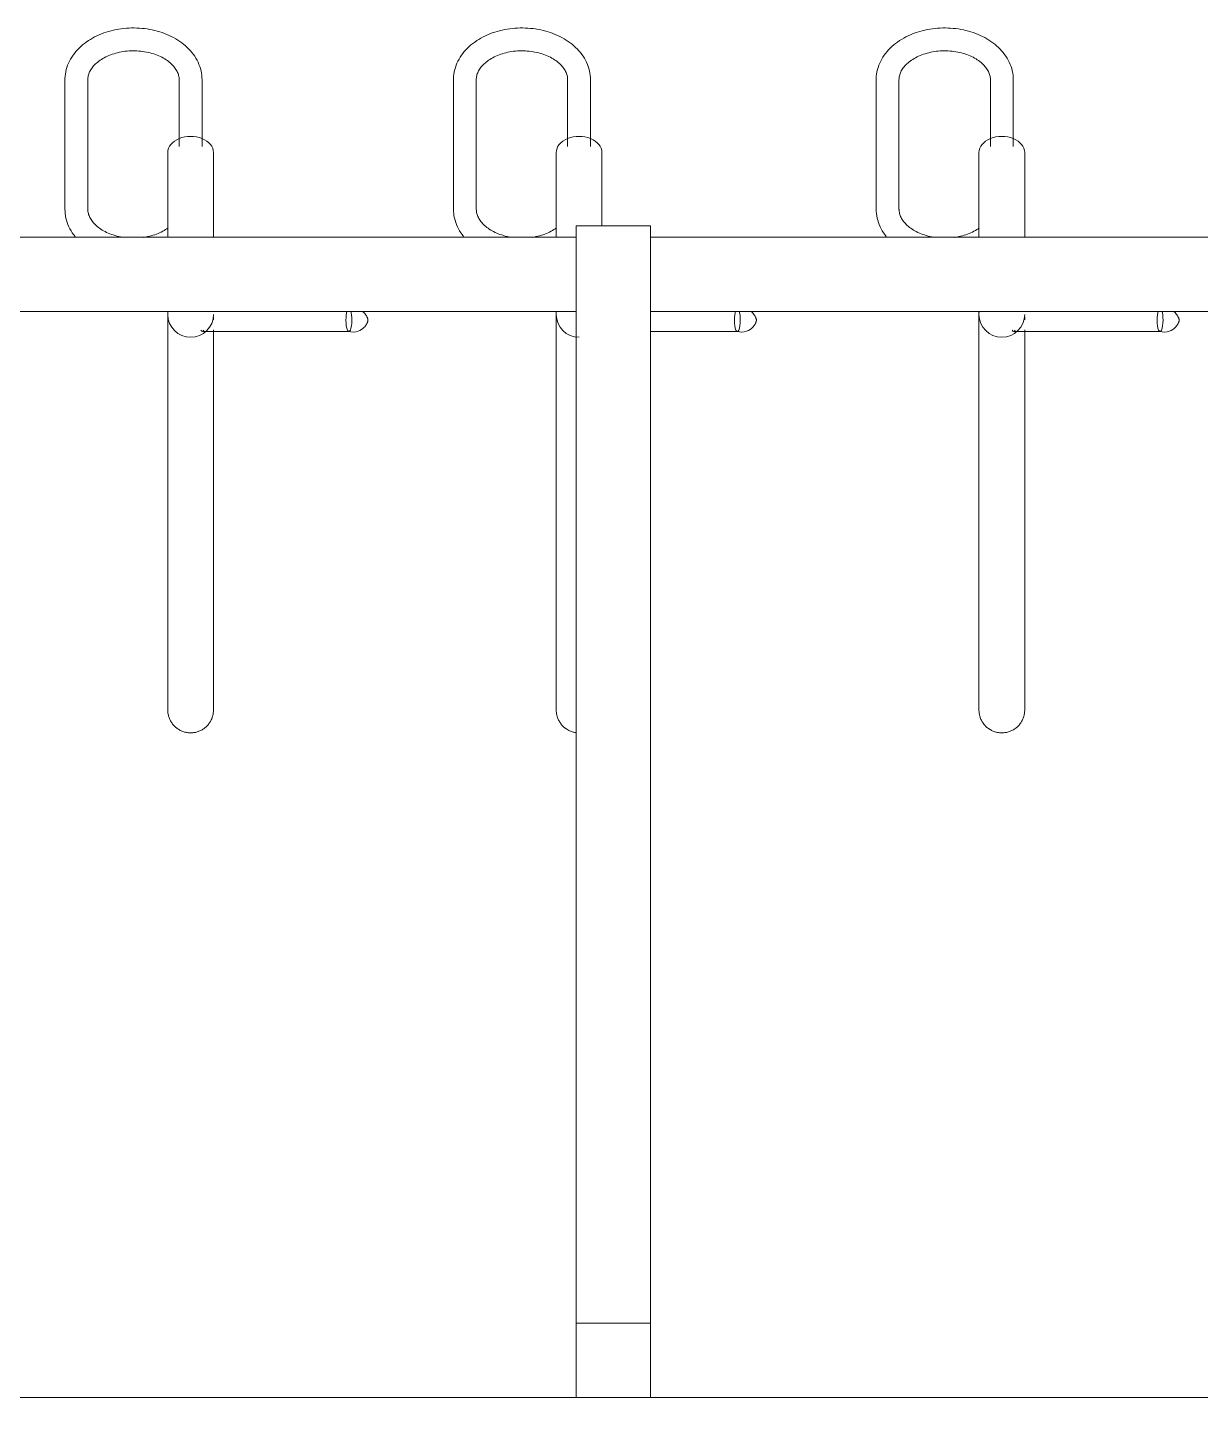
# Model space of a CAD drawing. Header units: inches. Extents: x 3268 to 7018, y 976 to 6708.
# Drawn here: x 4692.19 to 4717.84, y 3637.77 to 3668.35 of the extents above; entities that cross this region are included whole.
import ezdxf

# ---------------------------------------------------------------- set-up
doc = ezdxf.new("R2010")
doc.units = ezdxf.units.IN
doc.header["$MEASUREMENT"] = 0
for name, color, linetype, lineweight in [('A-GENM', 13, 'Continuous', 9), ('A-WALL-PATT', 111, 'Continuous', 15), ('I-WALL', 2, 'Continuous', 9)]:
    doc.layers.add(name, color=color, linetype=linetype, lineweight=lineweight)

# ---------------------------------------------------------------- blocks, each defined once
blk = doc.blocks.new('Bike File Wall - as Specified-6498784-Overall Retail Plan Opt 2')
at = {"layer": 'A-GENM'}
for p, q in [((4693, 3667.218), (4693, 3664.389)), ((4693.5, 3664.389), (4693.5, 3667.218)), ((4695.5, 3667.218), (4695.5, 3665.756)), ((4696, 3665.756), (4696, 3667.218)), ((4701.5, 3667.218), (4701.5, 3664.389)), ((4702, 3664.389), (4702, 3667.218)), ((4704, 3667.218), (4704, 3665.756)), ((4704.5, 3665.756), (4704.5, 3667.218)), ((4710.75, 3667.218), (4710.75, 3664.389)), ((4711.25, 3664.389), (4711.25, 3667.218)), ((4713.25, 3667.218), (4713.25, 3665.756)), ((4713.75, 3665.756), (4713.75, 3667.218)), ((4695.25, 3665.627), (4695.25, 3663.774)), ((4696.25, 3663.774), (4696.25, 3665.627)), ((4703.75, 3665.627), (4703.75, 3663.774)), ((4704.75, 3664.024), (4704.75, 3665.627)), ((4713, 3665.627), (4713, 3663.774)), ((4714, 3663.774), (4714, 3665.627)), ((4704.188, 3640.024), (4704.188, 3664.024)), ((4705.813, 3664.024), (4704.188, 3664.024)), ((4705.813, 3664.024), (4705.813, 3640.024)), ((4673.813, 3663.774), (4704.188, 3663.774)), ((4705.813, 3663.774), (4736.188, 3663.774)), ((4673.813, 3662.149), (4704.188, 3662.149)), ((4695.25, 3662.149), (4695.25, 3654.313)), ((4695.252, 3662.126), (4695.254, 3662.146)), ((4703.75, 3662.149), (4703.75, 3654.313)), ((4703.752, 3662.126), (4703.754, 3662.146)), ((4705.813, 3662.149), (4736.188, 3662.149)), ((4713, 3662.149), (4713, 3654.313)), ((4713.002, 3662.126), (4713.004, 3662.146)), ((4696.25, 3654.313), (4696.25, 3661.745)), ((4714, 3654.313), (4714, 3661.745)), ((4696.009, 3661.711), (4699.213, 3661.711)), ((4705.813, 3661.711), (4707.713, 3661.711)), ((4713.759, 3661.711), (4716.963, 3661.711)), ((4695.25, 3661.207), (4695.25, 3654.313)), ((4696.25, 3654.313), (4696.25, 3661.207)), ((4703.75, 3661.207), (4703.75, 3654.313)), ((4713, 3661.207), (4713, 3654.313)), ((4714, 3654.313), (4714, 3661.207)), ((4704.188, 3638.399), (4704.188, 3640.024)), ((4705.813, 3640.024), (4704.188, 3640.024)), ((4705.813, 3640.024), (4705.813, 3638.399)), ((4704.188, 3638.399), (4705.813, 3638.399))]:
    blk.add_line(p, q, dxfattribs=at)
at = {"layer": 'A-GENM', "flags": 128}
for points in [[(4696, 3667.218), (4695.999, 3667.267), (4695.995, 3667.317), (4695.988, 3667.366), (4695.978, 3667.414), (4695.966, 3667.462), (4695.951, 3667.51), (4695.933, 3667.556), (4695.913, 3667.602), (4695.891, 3667.647), (4695.866, 3667.69), (4695.839, 3667.733), (4695.81, 3667.774), (4695.779, 3667.814), (4695.746, 3667.853), (4695.712, 3667.891), (4695.675, 3667.927), (4695.637, 3667.962), (4695.597, 3667.995), (4695.556, 3668.027), (4695.513, 3668.058), (4695.469, 3668.087), (4695.423, 3668.115), (4695.376, 3668.141), (4695.328, 3668.166), (4695.279, 3668.189), (4695.229, 3668.211), (4695.178, 3668.231), (4695.126, 3668.25), (4695.073, 3668.267), (4695.02, 3668.283), (4694.965, 3668.297), (4694.91, 3668.309), (4694.855, 3668.32), (4694.799, 3668.329), (4694.743, 3668.337), (4694.687, 3668.343), (4694.63, 3668.348), (4694.573, 3668.35), (4694.516, 3668.352), (4694.459, 3668.351), (4694.402, 3668.349), (4694.345, 3668.346), (4694.288, 3668.34), (4694.232, 3668.334), (4694.176, 3668.325), (4694.12, 3668.315), (4694.065, 3668.304), (4694.01, 3668.29), (4693.956, 3668.276), (4693.903, 3668.259), (4693.851, 3668.242), (4693.799, 3668.222), (4693.749, 3668.201), (4693.699, 3668.179), (4693.65, 3668.155), (4693.603, 3668.129), (4693.557, 3668.102), (4693.512, 3668.074), (4693.468, 3668.044), (4693.426, 3668.013), (4693.385, 3667.98), (4693.346, 3667.946), (4693.309, 3667.91), (4693.273, 3667.874), (4693.239, 3667.835), (4693.207, 3667.796), (4693.177, 3667.755), (4693.149, 3667.713), (4693.123, 3667.67), (4693.099, 3667.626), (4693.078, 3667.581), (4693.059, 3667.535), (4693.043, 3667.488), (4693.029, 3667.44), (4693.018, 3667.392), (4693.009, 3667.343), (4693.004, 3667.294), (4693.001, 3667.245), (4693, 3667.218)], [(4704.5, 3667.218), (4704.499, 3667.267), (4704.495, 3667.317), (4704.488, 3667.366), (4704.478, 3667.414), (4704.466, 3667.462), (4704.451, 3667.51), (4704.433, 3667.556), (4704.413, 3667.602), (4704.391, 3667.647), (4704.366, 3667.69), (4704.339, 3667.733), (4704.31, 3667.774), (4704.279, 3667.814), (4704.246, 3667.853), (4704.212, 3667.891), (4704.175, 3667.927), (4704.137, 3667.962), (4704.097, 3667.995), (4704.056, 3668.027), (4704.013, 3668.058), (4703.969, 3668.087), (4703.923, 3668.115), (4703.876, 3668.141), (4703.828, 3668.166), (4703.779, 3668.189), (4703.729, 3668.211), (4703.678, 3668.231), (4703.626, 3668.25), (4703.573, 3668.267), (4703.52, 3668.283), (4703.465, 3668.297), (4703.41, 3668.309), (4703.355, 3668.32), (4703.299, 3668.329), (4703.243, 3668.337), (4703.187, 3668.343), (4703.13, 3668.348), (4703.073, 3668.35), (4703.016, 3668.352), (4702.959, 3668.351), (4702.902, 3668.349), (4702.845, 3668.346), (4702.788, 3668.34), (4702.732, 3668.334), (4702.676, 3668.325), (4702.62, 3668.315), (4702.565, 3668.304), (4702.51, 3668.29), (4702.456, 3668.276), (4702.403, 3668.259), (4702.351, 3668.242), (4702.299, 3668.222), (4702.249, 3668.201), (4702.199, 3668.179), (4702.15, 3668.155), (4702.103, 3668.129), (4702.057, 3668.102), (4702.012, 3668.074), (4701.968, 3668.044), (4701.926, 3668.013), (4701.885, 3667.98), (4701.846, 3667.946), (4701.809, 3667.91), (4701.773, 3667.874), (4701.739, 3667.835), (4701.707, 3667.796), (4701.677, 3667.755), (4701.649, 3667.713), (4701.623, 3667.67), (4701.599, 3667.626), (4701.578, 3667.581), (4701.559, 3667.535), (4701.543, 3667.488), (4701.529, 3667.44), (4701.518, 3667.392), (4701.509, 3667.343), (4701.504, 3667.294), (4701.501, 3667.245), (4701.5, 3667.218)], [(4713.75, 3667.218), (4713.749, 3667.267), (4713.745, 3667.317), (4713.738, 3667.366), (4713.728, 3667.414), (4713.716, 3667.462), (4713.701, 3667.51), (4713.683, 3667.556), (4713.663, 3667.602), (4713.641, 3667.647), (4713.616, 3667.69), (4713.589, 3667.733), (4713.56, 3667.774), (4713.529, 3667.814), (4713.496, 3667.853), (4713.462, 3667.891), (4713.425, 3667.927), (4713.387, 3667.962), (4713.347, 3667.995), (4713.306, 3668.027), (4713.263, 3668.058), (4713.219, 3668.087), (4713.173, 3668.115), (4713.126, 3668.141), (4713.078, 3668.166), (4713.029, 3668.189), (4712.979, 3668.211), (4712.928, 3668.231), (4712.876, 3668.25), (4712.823, 3668.267), (4712.77, 3668.283), (4712.715, 3668.297), (4712.66, 3668.309), (4712.605, 3668.32), (4712.549, 3668.329), (4712.493, 3668.337), (4712.437, 3668.343), (4712.38, 3668.348), (4712.323, 3668.35), (4712.266, 3668.352), (4712.209, 3668.351), (4712.152, 3668.349), (4712.095, 3668.346), (4712.038, 3668.34), (4711.982, 3668.334), (4711.926, 3668.325), (4711.87, 3668.315), (4711.815, 3668.304), (4711.76, 3668.29), (4711.706, 3668.276), (4711.653, 3668.259), (4711.601, 3668.242), (4711.549, 3668.222), (4711.499, 3668.201), (4711.449, 3668.179), (4711.4, 3668.155), (4711.353, 3668.129), (4711.307, 3668.102), (4711.262, 3668.074), (4711.218, 3668.044), (4711.176, 3668.013), (4711.135, 3667.98), (4711.096, 3667.946), (4711.059, 3667.91), (4711.023, 3667.874), (4710.989, 3667.835), (4710.957, 3667.796), (4710.927, 3667.755), (4710.899, 3667.713), (4710.873, 3667.67), (4710.849, 3667.626), (4710.828, 3667.581), (4710.809, 3667.535), (4710.793, 3667.488), (4710.779, 3667.44), (4710.768, 3667.392), (4710.759, 3667.343), (4710.754, 3667.294), (4710.751, 3667.245), (4710.75, 3667.218)], [(4693.5, 3667.218), (4693.501, 3667.239), (4693.503, 3667.26), (4693.506, 3667.282), (4693.51, 3667.303), (4693.516, 3667.325), (4693.522, 3667.346), (4693.531, 3667.368), (4693.54, 3667.39), (4693.551, 3667.412), (4693.564, 3667.434), (4693.578, 3667.456), (4693.593, 3667.478), (4693.61, 3667.5), (4693.628, 3667.521), (4693.648, 3667.543), (4693.67, 3667.564), (4693.693, 3667.585), (4693.717, 3667.606), (4693.744, 3667.626), (4693.771, 3667.646), (4693.8, 3667.665), (4693.83, 3667.683), (4693.862, 3667.701), (4693.894, 3667.718), (4693.928, 3667.734), (4693.963, 3667.749), (4694, 3667.763), (4694.037, 3667.777), (4694.075, 3667.789), (4694.114, 3667.801), (4694.153, 3667.811), (4694.194, 3667.82), (4694.235, 3667.828), (4694.276, 3667.835), (4694.318, 3667.841), (4694.36, 3667.845), (4694.403, 3667.849), (4694.446, 3667.851), (4694.489, 3667.852), (4694.532, 3667.851), (4694.575, 3667.85), (4694.617, 3667.847), (4694.66, 3667.843), (4694.702, 3667.838), (4694.744, 3667.832), (4694.785, 3667.824), (4694.826, 3667.816), (4694.866, 3667.806), (4694.905, 3667.795), (4694.944, 3667.784), (4694.981, 3667.771), (4695.018, 3667.757), (4695.054, 3667.742), (4695.088, 3667.727), (4695.122, 3667.71), (4695.154, 3667.693), (4695.185, 3667.675), (4695.214, 3667.656), (4695.243, 3667.637), (4695.269, 3667.617), (4695.295, 3667.597), (4695.319, 3667.576), (4695.341, 3667.555), (4695.362, 3667.533), (4695.381, 3667.511), (4695.399, 3667.49), (4695.415, 3667.468), (4695.43, 3667.446), (4695.443, 3667.424), (4695.455, 3667.402), (4695.465, 3667.38), (4695.474, 3667.358), (4695.482, 3667.336), (4695.488, 3667.315), (4695.493, 3667.293), (4695.496, 3667.272), (4695.499, 3667.25), (4695.5, 3667.229), (4695.5, 3667.218)], [(4702, 3667.218), (4702.001, 3667.239), (4702.003, 3667.26), (4702.006, 3667.282), (4702.01, 3667.303), (4702.016, 3667.325), (4702.022, 3667.346), (4702.031, 3667.368), (4702.04, 3667.39), (4702.051, 3667.412), (4702.064, 3667.434), (4702.078, 3667.456), (4702.093, 3667.478), (4702.11, 3667.5), (4702.128, 3667.521), (4702.148, 3667.543), (4702.17, 3667.564), (4702.193, 3667.585), (4702.217, 3667.606), (4702.244, 3667.626), (4702.271, 3667.646), (4702.3, 3667.665), (4702.33, 3667.683), (4702.362, 3667.701), (4702.394, 3667.718), (4702.428, 3667.734), (4702.463, 3667.749), (4702.5, 3667.763), (4702.537, 3667.777), (4702.575, 3667.789), (4702.614, 3667.801), (4702.653, 3667.811), (4702.694, 3667.82), (4702.735, 3667.828), (4702.776, 3667.835), (4702.818, 3667.841), (4702.86, 3667.845), (4702.903, 3667.849), (4702.946, 3667.851), (4702.989, 3667.852), (4703.032, 3667.851), (4703.075, 3667.85), (4703.117, 3667.847), (4703.16, 3667.843), (4703.202, 3667.838), (4703.244, 3667.832), (4703.285, 3667.824), (4703.326, 3667.816), (4703.366, 3667.806), (4703.405, 3667.795), (4703.444, 3667.784), (4703.481, 3667.771), (4703.518, 3667.757), (4703.554, 3667.742), (4703.588, 3667.727), (4703.622, 3667.71), (4703.654, 3667.693), (4703.685, 3667.675), (4703.714, 3667.656), (4703.743, 3667.637), (4703.769, 3667.617), (4703.795, 3667.597), (4703.819, 3667.576), (4703.841, 3667.555), (4703.862, 3667.533), (4703.881, 3667.511), (4703.899, 3667.49), (4703.915, 3667.468), (4703.93, 3667.446), (4703.943, 3667.424), (4703.955, 3667.402), (4703.965, 3667.38), (4703.974, 3667.358), (4703.982, 3667.336), (4703.988, 3667.315), (4703.993, 3667.293), (4703.996, 3667.272), (4703.999, 3667.25), (4704, 3667.229), (4704, 3667.218)], [(4711.25, 3667.218), (4711.251, 3667.239), (4711.253, 3667.26), (4711.256, 3667.282), (4711.26, 3667.303), (4711.266, 3667.325), (4711.272, 3667.346), (4711.281, 3667.368), (4711.29, 3667.39), (4711.301, 3667.412), (4711.314, 3667.434), (4711.328, 3667.456), (4711.343, 3667.478), (4711.36, 3667.5), (4711.378, 3667.521), (4711.398, 3667.543), (4711.42, 3667.564), (4711.443, 3667.585), (4711.467, 3667.606), (4711.494, 3667.626), (4711.521, 3667.646), (4711.55, 3667.665), (4711.58, 3667.683), (4711.612, 3667.701), (4711.644, 3667.718), (4711.678, 3667.734), (4711.713, 3667.749), (4711.75, 3667.763), (4711.787, 3667.777), (4711.825, 3667.789), (4711.864, 3667.801), (4711.903, 3667.811), (4711.944, 3667.82), (4711.985, 3667.828), (4712.026, 3667.835), (4712.068, 3667.841), (4712.11, 3667.845), (4712.153, 3667.849), (4712.196, 3667.851), (4712.239, 3667.852), (4712.282, 3667.851), (4712.325, 3667.85), (4712.367, 3667.847), (4712.41, 3667.843), (4712.452, 3667.838), (4712.494, 3667.832), (4712.535, 3667.824), (4712.576, 3667.816), (4712.616, 3667.806), (4712.655, 3667.795), (4712.694, 3667.784), (4712.731, 3667.771), (4712.768, 3667.757), (4712.804, 3667.742), (4712.838, 3667.727), (4712.872, 3667.71), (4712.904, 3667.693), (4712.935, 3667.675), (4712.964, 3667.656), (4712.993, 3667.637), (4713.019, 3667.617), (4713.045, 3667.597), (4713.069, 3667.576), (4713.091, 3667.555), (4713.112, 3667.533), (4713.131, 3667.511), (4713.149, 3667.49), (4713.165, 3667.468), (4713.18, 3667.446), (4713.193, 3667.424), (4713.205, 3667.402), (4713.215, 3667.38), (4713.224, 3667.358), (4713.232, 3667.336), (4713.238, 3667.315), (4713.243, 3667.293), (4713.246, 3667.272), (4713.249, 3667.25), (4713.25, 3667.229), (4713.25, 3667.218)], [(4693, 3664.389), (4693.002, 3664.34), (4693.006, 3664.291), (4693.013, 3664.242), (4693.023, 3664.193), (4693.035, 3664.145), (4693.05, 3664.098), (4693.067, 3664.051), (4693.087, 3664.005), (4693.11, 3663.961), (4693.134, 3663.917), (4693.161, 3663.874), (4693.19, 3663.833), (4693.221, 3663.793)], [(4694.257, 3663.775), (4694.216, 3663.783), (4694.175, 3663.791), (4694.135, 3663.801), (4694.096, 3663.812), (4694.057, 3663.824), (4694.019, 3663.836), (4693.983, 3663.85), (4693.947, 3663.865), (4693.913, 3663.881), (4693.879, 3663.897), (4693.847, 3663.914), (4693.816, 3663.932), (4693.786, 3663.951), (4693.758, 3663.97), (4693.731, 3663.99), (4693.706, 3664.011), (4693.682, 3664.031), (4693.66, 3664.053), (4693.639, 3664.074), (4693.62, 3664.096), (4693.602, 3664.118), (4693.586, 3664.14), (4693.571, 3664.162), (4693.558, 3664.184), (4693.546, 3664.206), (4693.536, 3664.228), (4693.527, 3664.249), (4693.519, 3664.271), (4693.513, 3664.293), (4693.508, 3664.314), (4693.504, 3664.335), (4693.502, 3664.357), (4693.501, 3664.378), (4693.5, 3664.389)], [(4701.5, 3664.389), (4701.502, 3664.34), (4701.506, 3664.291), (4701.513, 3664.242), (4701.523, 3664.193), (4701.535, 3664.145), (4701.55, 3664.098), (4701.567, 3664.051), (4701.587, 3664.005), (4701.61, 3663.961), (4701.634, 3663.917), (4701.661, 3663.874), (4701.69, 3663.833), (4701.721, 3663.793)], [(4702.757, 3663.775), (4702.716, 3663.783), (4702.675, 3663.791), (4702.635, 3663.801), (4702.596, 3663.812), (4702.557, 3663.824), (4702.519, 3663.836), (4702.483, 3663.85), (4702.447, 3663.865), (4702.413, 3663.881), (4702.379, 3663.897), (4702.347, 3663.914), (4702.316, 3663.932), (4702.286, 3663.951), (4702.258, 3663.97), (4702.231, 3663.99), (4702.206, 3664.011), (4702.182, 3664.031), (4702.16, 3664.053), (4702.139, 3664.074), (4702.12, 3664.096), (4702.102, 3664.118), (4702.086, 3664.14), (4702.071, 3664.162), (4702.058, 3664.184), (4702.046, 3664.206), (4702.036, 3664.228), (4702.027, 3664.249), (4702.019, 3664.271), (4702.013, 3664.293), (4702.008, 3664.314), (4702.004, 3664.335), (4702.002, 3664.357), (4702.001, 3664.378), (4702, 3664.389)], [(4710.75, 3664.389), (4710.752, 3664.34), (4710.756, 3664.291), (4710.763, 3664.242), (4710.773, 3664.193), (4710.785, 3664.145), (4710.8, 3664.098), (4710.817, 3664.051), (4710.837, 3664.005), (4710.86, 3663.961), (4710.884, 3663.917), (4710.911, 3663.874), (4710.94, 3663.833), (4710.971, 3663.793)], [(4712.007, 3663.775), (4711.966, 3663.783), (4711.925, 3663.791), (4711.885, 3663.801), (4711.846, 3663.812), (4711.807, 3663.824), (4711.769, 3663.836), (4711.733, 3663.85), (4711.697, 3663.865), (4711.663, 3663.881), (4711.629, 3663.897), (4711.597, 3663.914), (4711.566, 3663.932), (4711.536, 3663.951), (4711.508, 3663.97), (4711.481, 3663.99), (4711.456, 3664.011), (4711.432, 3664.031), (4711.41, 3664.053), (4711.389, 3664.074), (4711.37, 3664.096), (4711.352, 3664.118), (4711.336, 3664.14), (4711.321, 3664.162), (4711.308, 3664.184), (4711.296, 3664.206), (4711.286, 3664.228), (4711.277, 3664.249), (4711.269, 3664.271), (4711.263, 3664.293), (4711.258, 3664.314), (4711.254, 3664.335), (4711.252, 3664.357), (4711.251, 3664.378), (4711.25, 3664.389)], [(4695.257, 3663.981), (4695.23, 3663.961), (4695.201, 3663.942), (4695.171, 3663.924), (4695.139, 3663.906), (4695.106, 3663.889), (4695.072, 3663.873), (4695.037, 3663.858), (4695.001, 3663.844), (4694.964, 3663.83), (4694.926, 3663.818), (4694.887, 3663.807), (4694.847, 3663.796), (4694.807, 3663.787), (4694.766, 3663.779), (4694.724, 3663.772)], [(4703.757, 3663.981), (4703.73, 3663.961), (4703.701, 3663.942), (4703.671, 3663.924), (4703.639, 3663.906), (4703.606, 3663.889), (4703.572, 3663.873), (4703.537, 3663.858), (4703.501, 3663.844), (4703.464, 3663.83), (4703.426, 3663.818), (4703.387, 3663.807), (4703.347, 3663.796), (4703.307, 3663.787), (4703.266, 3663.779), (4703.224, 3663.772)], [(4713.007, 3663.981), (4712.98, 3663.961), (4712.951, 3663.942), (4712.921, 3663.924), (4712.889, 3663.906), (4712.856, 3663.889), (4712.822, 3663.873), (4712.787, 3663.858), (4712.751, 3663.844), (4712.714, 3663.83), (4712.676, 3663.818), (4712.637, 3663.807), (4712.597, 3663.796), (4712.557, 3663.787), (4712.516, 3663.779), (4712.474, 3663.772)], [(4695.25, 3661.207), (4695.25, 3661.291), (4695.25, 3661.37), (4695.25, 3661.446), (4695.25, 3661.518), (4695.25, 3661.587), (4695.25, 3661.651), (4695.25, 3661.711), (4695.25, 3661.767), (4695.25, 3661.819), (4695.25, 3661.866), (4695.25, 3661.909), (4695.25, 3661.947), (4695.25, 3661.981), (4695.25, 3662.01), (4695.25, 3662.035)], [(4699.52, 3662.145), (4699.543, 3662.125), (4699.561, 3662.106), (4699.575, 3662.088), (4699.586, 3662.073), (4699.595, 3662.059), (4699.602, 3662.046), (4699.608, 3662.035), (4699.612, 3662.025), (4699.616, 3662.017), (4699.619, 3662.009), (4699.621, 3662.002), (4699.623, 3661.997), (4699.625, 3661.991), (4699.626, 3661.987), (4699.627, 3661.983), (4699.628, 3661.979), (4699.629, 3661.976), (4699.629, 3661.973), (4699.63, 3661.971), (4699.63, 3661.969), (4699.63, 3661.968), (4699.631, 3661.966), (4699.631, 3661.965), (4699.631, 3661.964), (4699.631, 3661.963), (4699.631, 3661.963), (4699.631, 3661.962), (4699.631, 3661.962)], [(4703.75, 3661.207), (4703.75, 3661.291), (4703.75, 3661.37), (4703.75, 3661.446), (4703.75, 3661.518), (4703.75, 3661.587), (4703.75, 3661.651), (4703.75, 3661.711), (4703.75, 3661.767), (4703.75, 3661.819), (4703.75, 3661.866), (4703.75, 3661.909), (4703.75, 3661.947), (4703.75, 3661.981), (4703.75, 3662.01), (4703.75, 3662.035)], [(4708.02, 3662.145), (4708.043, 3662.125), (4708.061, 3662.106), (4708.075, 3662.088), (4708.086, 3662.073), (4708.095, 3662.059), (4708.102, 3662.046), (4708.108, 3662.035), (4708.112, 3662.025), (4708.116, 3662.017), (4708.119, 3662.009), (4708.121, 3662.002), (4708.123, 3661.997), (4708.125, 3661.991), (4708.126, 3661.987), (4708.127, 3661.983), (4708.128, 3661.979), (4708.129, 3661.976), (4708.129, 3661.973), (4708.13, 3661.971), (4708.13, 3661.969), (4708.13, 3661.968), (4708.131, 3661.966), (4708.131, 3661.965), (4708.131, 3661.964), (4708.131, 3661.963), (4708.131, 3661.963), (4708.131, 3661.962), (4708.131, 3661.962)], [(4713, 3661.207), (4713, 3661.291), (4713, 3661.37), (4713, 3661.446), (4713, 3661.518), (4713, 3661.587), (4713, 3661.651), (4713, 3661.711), (4713, 3661.767), (4713, 3661.819), (4713, 3661.866), (4713, 3661.909), (4713, 3661.947), (4713, 3661.981), (4713, 3662.01), (4713, 3662.035)], [(4717.27, 3662.145), (4717.293, 3662.125), (4717.311, 3662.106), (4717.325, 3662.088), (4717.336, 3662.073), (4717.345, 3662.059), (4717.352, 3662.046), (4717.358, 3662.035), (4717.362, 3662.025), (4717.366, 3662.017), (4717.369, 3662.009), (4717.371, 3662.002), (4717.373, 3661.997), (4717.375, 3661.991), (4717.376, 3661.987), (4717.377, 3661.983), (4717.378, 3661.979), (4717.379, 3661.976), (4717.379, 3661.973), (4717.38, 3661.971), (4717.38, 3661.969), (4717.38, 3661.968), (4717.381, 3661.966), (4717.381, 3661.965), (4717.381, 3661.964), (4717.381, 3661.963), (4717.381, 3661.963), (4717.381, 3661.962), (4717.381, 3661.962)], [(4696.25, 3662.026), (4696.25, 3662), (4696.25, 3661.969)], [(4696.25, 3661.747), (4696.25, 3661.69), (4696.25, 3661.628), (4696.25, 3661.562), (4696.25, 3661.492), (4696.25, 3661.419), (4696.25, 3661.341), (4696.25, 3661.261), (4696.25, 3661.207)], [(4699.208, 3661.712), (4699.259, 3661.702), (4699.312, 3661.699), (4699.365, 3661.705), (4699.413, 3661.718), (4699.456, 3661.735), (4699.491, 3661.756), (4699.52, 3661.777), (4699.543, 3661.797), (4699.561, 3661.816), (4699.575, 3661.834), (4699.586, 3661.849), (4699.595, 3661.863), (4699.602, 3661.876), (4699.608, 3661.887), (4699.612, 3661.897), (4699.616, 3661.905), (4699.619, 3661.913), (4699.621, 3661.92), (4699.623, 3661.926), (4699.625, 3661.931), (4699.626, 3661.935), (4699.627, 3661.939), (4699.628, 3661.943), (4699.629, 3661.946), (4699.629, 3661.949), (4699.63, 3661.951), (4699.63, 3661.953), (4699.63, 3661.955), (4699.631, 3661.956), (4699.631, 3661.957), (4699.631, 3661.958), (4699.631, 3661.959), (4699.631, 3661.96), (4699.631, 3661.96), (4699.631, 3661.96)], [(4707.708, 3661.712), (4707.759, 3661.702), (4707.812, 3661.699), (4707.865, 3661.705), (4707.913, 3661.718), (4707.956, 3661.735), (4707.991, 3661.756), (4708.02, 3661.777), (4708.043, 3661.797), (4708.061, 3661.816), (4708.075, 3661.834), (4708.086, 3661.849), (4708.095, 3661.863), (4708.102, 3661.876), (4708.108, 3661.887), (4708.112, 3661.897), (4708.116, 3661.905), (4708.119, 3661.913), (4708.121, 3661.92), (4708.123, 3661.926), (4708.125, 3661.931), (4708.126, 3661.935), (4708.127, 3661.939), (4708.128, 3661.943), (4708.129, 3661.946), (4708.129, 3661.949), (4708.13, 3661.951), (4708.13, 3661.953), (4708.13, 3661.955), (4708.131, 3661.956), (4708.131, 3661.957), (4708.131, 3661.958), (4708.131, 3661.959), (4708.131, 3661.96), (4708.131, 3661.96), (4708.131, 3661.96)], [(4714, 3662.026), (4714, 3662), (4714, 3661.969)], [(4714, 3661.747), (4714, 3661.69), (4714, 3661.628), (4714, 3661.562), (4714, 3661.492), (4714, 3661.419), (4714, 3661.341), (4714, 3661.261), (4714, 3661.207)], [(4716.958, 3661.712), (4717.009, 3661.702), (4717.062, 3661.699), (4717.115, 3661.705), (4717.163, 3661.718), (4717.206, 3661.735), (4717.241, 3661.756), (4717.27, 3661.777), (4717.293, 3661.797), (4717.311, 3661.816), (4717.325, 3661.834), (4717.336, 3661.849), (4717.345, 3661.863), (4717.352, 3661.876), (4717.358, 3661.887), (4717.362, 3661.897), (4717.366, 3661.905), (4717.369, 3661.913), (4717.371, 3661.92), (4717.373, 3661.926), (4717.375, 3661.931), (4717.376, 3661.935), (4717.377, 3661.939), (4717.378, 3661.943), (4717.379, 3661.946), (4717.379, 3661.949), (4717.38, 3661.951), (4717.38, 3661.953), (4717.38, 3661.955), (4717.381, 3661.956), (4717.381, 3661.957), (4717.381, 3661.958), (4717.381, 3661.959), (4717.381, 3661.96), (4717.381, 3661.96), (4717.381, 3661.96)], [(4695.25, 3654.313), (4695.25, 3654.23), (4695.25, 3654.15), (4695.25, 3654.074), (4695.25, 3654.002), (4695.25, 3653.934), (4695.25, 3653.87), (4695.25, 3653.809), (4695.25, 3653.754), (4695.25, 3653.702), (4695.25, 3653.654), (4695.25, 3653.612), (4695.25, 3653.573), (4695.25, 3653.539), (4695.25, 3653.51), (4695.25, 3653.486), (4695.25, 3653.466), (4695.25, 3653.451), (4695.25, 3653.441), (4695.25, 3653.435), (4695.25, 3653.434)], [(4695.25, 3653.434), (4695.25, 3653.437), (4695.25, 3653.444), (4695.25, 3653.456), (4695.25, 3653.473), (4695.25, 3653.494), (4695.25, 3653.52), (4695.25, 3653.551), (4695.25, 3653.587), (4695.25, 3653.627), (4695.25, 3653.671), (4695.25, 3653.72), (4695.25, 3653.773), (4695.25, 3653.831), (4695.25, 3653.893), (4695.25, 3653.958), (4695.25, 3654.028), (4695.25, 3654.102), (4695.25, 3654.179), (4695.25, 3654.26), (4695.25, 3654.313)], [(4696.25, 3654.313), (4696.25, 3654.23), (4696.25, 3654.15), (4696.25, 3654.074), (4696.25, 3654.002), (4696.25, 3653.934), (4696.25, 3653.87), (4696.25, 3653.809), (4696.25, 3653.754), (4696.25, 3653.702), (4696.25, 3653.654), (4696.25, 3653.612), (4696.25, 3653.573), (4696.25, 3653.539), (4696.25, 3653.51), (4696.25, 3653.486), (4696.25, 3653.466), (4696.25, 3653.451), (4696.25, 3653.441), (4696.25, 3653.435), (4696.25, 3653.434)], [(4696.25, 3653.434), (4696.25, 3653.437), (4696.25, 3653.444), (4696.25, 3653.456), (4696.25, 3653.473), (4696.25, 3653.494), (4696.25, 3653.52), (4696.25, 3653.551), (4696.25, 3653.587), (4696.25, 3653.627), (4696.25, 3653.671), (4696.25, 3653.72), (4696.25, 3653.773), (4696.25, 3653.831), (4696.25, 3653.893), (4696.25, 3653.958), (4696.25, 3654.028), (4696.25, 3654.102), (4696.25, 3654.179), (4696.25, 3654.26), (4696.25, 3654.313)], [(4703.75, 3654.313), (4703.75, 3654.23), (4703.75, 3654.15), (4703.75, 3654.074), (4703.75, 3654.002), (4703.75, 3653.934), (4703.75, 3653.87), (4703.75, 3653.809), (4703.75, 3653.754), (4703.75, 3653.702), (4703.75, 3653.654), (4703.75, 3653.612), (4703.75, 3653.573), (4703.75, 3653.539), (4703.75, 3653.51), (4703.75, 3653.486), (4703.75, 3653.466), (4703.75, 3653.451), (4703.75, 3653.441), (4703.75, 3653.435), (4703.75, 3653.434)], [(4703.75, 3653.434), (4703.75, 3653.437), (4703.75, 3653.444), (4703.75, 3653.456), (4703.75, 3653.473), (4703.75, 3653.494), (4703.75, 3653.52), (4703.75, 3653.551), (4703.75, 3653.587), (4703.75, 3653.627), (4703.75, 3653.671), (4703.75, 3653.72), (4703.75, 3653.773), (4703.75, 3653.831), (4703.75, 3653.893), (4703.75, 3653.958), (4703.75, 3654.028), (4703.75, 3654.102), (4703.75, 3654.179), (4703.75, 3654.26), (4703.75, 3654.313)], [(4713, 3654.313), (4713, 3654.23), (4713, 3654.15), (4713, 3654.074), (4713, 3654.002), (4713, 3653.934), (4713, 3653.87), (4713, 3653.809), (4713, 3653.754), (4713, 3653.702), (4713, 3653.654), (4713, 3653.612), (4713, 3653.573), (4713, 3653.539), (4713, 3653.51), (4713, 3653.486), (4713, 3653.466), (4713, 3653.451), (4713, 3653.441), (4713, 3653.435), (4713, 3653.434)], [(4713, 3653.434), (4713, 3653.437), (4713, 3653.444), (4713, 3653.456), (4713, 3653.473), (4713, 3653.494), (4713, 3653.52), (4713, 3653.551), (4713, 3653.587), (4713, 3653.627), (4713, 3653.671), (4713, 3653.72), (4713, 3653.773), (4713, 3653.831), (4713, 3653.893), (4713, 3653.958), (4713, 3654.028), (4713, 3654.102), (4713, 3654.179), (4713, 3654.26), (4713, 3654.313)], [(4714, 3654.313), (4714, 3654.23), (4714, 3654.15), (4714, 3654.074), (4714, 3654.002), (4714, 3653.934), (4714, 3653.87), (4714, 3653.809), (4714, 3653.754), (4714, 3653.702), (4714, 3653.654), (4714, 3653.612), (4714, 3653.573), (4714, 3653.539), (4714, 3653.51), (4714, 3653.486), (4714, 3653.466), (4714, 3653.451), (4714, 3653.441), (4714, 3653.435), (4714, 3653.434)], [(4714, 3653.434), (4714, 3653.437), (4714, 3653.444), (4714, 3653.456), (4714, 3653.473), (4714, 3653.494), (4714, 3653.52), (4714, 3653.551), (4714, 3653.587), (4714, 3653.627), (4714, 3653.671), (4714, 3653.72), (4714, 3653.773), (4714, 3653.831), (4714, 3653.893), (4714, 3653.958), (4714, 3654.028), (4714, 3654.102), (4714, 3654.179), (4714, 3654.26), (4714, 3654.313)], [(4696.25, 3653.434), (4696.25, 3653.414), (4696.249, 3653.394), (4696.247, 3653.375), (4696.244, 3653.355), (4696.24, 3653.335), (4696.236, 3653.316), (4696.231, 3653.296), (4696.225, 3653.277), (4696.218, 3653.258), (4696.211, 3653.24), (4696.203, 3653.221), (4696.194, 3653.204), (4696.184, 3653.186), (4696.174, 3653.169), (4696.163, 3653.152), (4696.151, 3653.136), (4696.139, 3653.12), (4696.126, 3653.105), (4696.113, 3653.09), (4696.099, 3653.076), (4696.084, 3653.062), (4696.069, 3653.049), (4696.053, 3653.037), (4696.037, 3653.025), (4696.02, 3653.014), (4696.003, 3653.003), (4695.986, 3652.993), (4695.968, 3652.984), (4695.95, 3652.976), (4695.932, 3652.968), (4695.913, 3652.962), (4695.894, 3652.955), (4695.874, 3652.95), (4695.855, 3652.945), (4695.835, 3652.942), (4695.816, 3652.939), (4695.796, 3652.936), (4695.776, 3652.935), (4695.756, 3652.934), (4695.736, 3652.935), (4695.716, 3652.936), (4695.696, 3652.937), (4695.676, 3652.94), (4695.656, 3652.943), (4695.637, 3652.948), (4695.617, 3652.952), (4695.598, 3652.958), (4695.579, 3652.965), (4695.561, 3652.972), (4695.542, 3652.98), (4695.524, 3652.988), (4695.507, 3652.998), (4695.489, 3653.008), (4695.472, 3653.019), (4695.456, 3653.03), (4695.44, 3653.042), (4695.425, 3653.055), (4695.41, 3653.068), (4695.395, 3653.082), (4695.382, 3653.097), (4695.368, 3653.112), (4695.356, 3653.127), (4695.344, 3653.143), (4695.333, 3653.16), (4695.322, 3653.177), (4695.312, 3653.194), (4695.303, 3653.212), (4695.294, 3653.23), (4695.286, 3653.248), (4695.279, 3653.267), (4695.273, 3653.286), (4695.267, 3653.305), (4695.263, 3653.325), (4695.259, 3653.344), (4695.255, 3653.364), (4695.253, 3653.384), (4695.251, 3653.404), (4695.25, 3653.424), (4695.25, 3653.434)], [(4704.196, 3652.937), (4704.176, 3652.94), (4704.156, 3652.943), (4704.137, 3652.948), (4704.117, 3652.952), (4704.098, 3652.958), (4704.079, 3652.965), (4704.061, 3652.972), (4704.042, 3652.98), (4704.024, 3652.988), (4704.007, 3652.998), (4703.989, 3653.008), (4703.972, 3653.019), (4703.956, 3653.03), (4703.94, 3653.042), (4703.925, 3653.055), (4703.91, 3653.068), (4703.895, 3653.082), (4703.882, 3653.097), (4703.868, 3653.112), (4703.856, 3653.127), (4703.844, 3653.143), (4703.833, 3653.16), (4703.822, 3653.177), (4703.812, 3653.194), (4703.803, 3653.212), (4703.794, 3653.23), (4703.786, 3653.248), (4703.779, 3653.267), (4703.773, 3653.286), (4703.767, 3653.305), (4703.763, 3653.325), (4703.759, 3653.344), (4703.755, 3653.364), (4703.753, 3653.384), (4703.751, 3653.404), (4703.75, 3653.424), (4703.75, 3653.434)], [(4714, 3653.434), (4714, 3653.414), (4713.999, 3653.394), (4713.997, 3653.375), (4713.994, 3653.355), (4713.99, 3653.335), (4713.986, 3653.316), (4713.981, 3653.296), (4713.975, 3653.277), (4713.968, 3653.258), (4713.961, 3653.24), (4713.953, 3653.221), (4713.944, 3653.204), (4713.934, 3653.186), (4713.924, 3653.169), (4713.913, 3653.152), (4713.901, 3653.136), (4713.889, 3653.12), (4713.876, 3653.105), (4713.863, 3653.09), (4713.849, 3653.076), (4713.834, 3653.062), (4713.819, 3653.049), (4713.803, 3653.037), (4713.787, 3653.025), (4713.77, 3653.014), (4713.753, 3653.003), (4713.736, 3652.993), (4713.718, 3652.984), (4713.7, 3652.976), (4713.682, 3652.968), (4713.663, 3652.962), (4713.644, 3652.955), (4713.624, 3652.95), (4713.605, 3652.945), (4713.585, 3652.942), (4713.566, 3652.939), (4713.546, 3652.936), (4713.526, 3652.935), (4713.506, 3652.934), (4713.486, 3652.935), (4713.466, 3652.936), (4713.446, 3652.937), (4713.426, 3652.94), (4713.406, 3652.943), (4713.387, 3652.948), (4713.367, 3652.952), (4713.348, 3652.958), (4713.329, 3652.965), (4713.311, 3652.972), (4713.292, 3652.98), (4713.274, 3652.988), (4713.257, 3652.998), (4713.239, 3653.008), (4713.222, 3653.019), (4713.206, 3653.03), (4713.19, 3653.042), (4713.175, 3653.055), (4713.16, 3653.068), (4713.145, 3653.082), (4713.132, 3653.097), (4713.118, 3653.112), (4713.106, 3653.127), (4713.094, 3653.143), (4713.083, 3653.16), (4713.072, 3653.177), (4713.062, 3653.194), (4713.053, 3653.212), (4713.044, 3653.23), (4713.036, 3653.248), (4713.029, 3653.267), (4713.023, 3653.286), (4713.017, 3653.305), (4713.013, 3653.325), (4713.009, 3653.344), (4713.005, 3653.364), (4713.003, 3653.384), (4713.001, 3653.404), (4713, 3653.424), (4713, 3653.434)]]:
    blk.add_lwpolyline(points, dxfattribs=at)
at = {"layer": 'A-GENM'}
for centre, end in [((4695.75, 3662.086), 0), ((4704.25, 3662.086), 270), ((4713.5, 3662.086), 0)]:
    blk.add_arc(centre, 0.5, 180, end, dxfattribs=at)
for centre, major_axis, ratio, start_param, end_param in [((4695.75, 3665.627), (0.5, 0), 0.707107, 0, 3.141593), ((4704.25, 3665.627), (0.5, 0), 0.707107, 0, 3.141593), ((4713.5, 3665.627), (0.5, 0), 0.707107, 0, 3.141593), ((4699.213, 3661.961), (0, 0.25), 0.258819, 0.663897, 1.570796), ((4699.213, 3661.961), (0, 0.25), 0.258819, 4.712389, 5.619289), ((4707.713, 3661.961), (0, 0.25), 0.258819, 0.663897, 1.570796), ((4707.713, 3661.961), (0, 0.25), 0.258819, 4.712389, 5.619289), ((4716.963, 3661.961), (0, 0.25), 0.258819, 0.663897, 1.570796), ((4716.963, 3661.961), (0, 0.25), 0.258819, 4.712389, 5.619289), ((4696.009, 3661.961), (0, 0.25), 0.258819, 2.617994, 3.665191), ((4699.213, 3661.961), (0, 0.25), 0.258819, 1.570796, 4.712389), ((4707.713, 3661.961), (0, 0.25), 0.258819, 1.570796, 4.712389), ((4713.759, 3661.961), (0, 0.25), 0.258819, 2.617994, 3.665191), ((4716.963, 3661.961), (0, 0.25), 0.258819, 1.570796, 4.712389)]:
    blk.add_ellipse(centre, major_axis=major_axis, ratio=ratio, start_param=start_param, end_param=end_param, dxfattribs=at)

msp = doc.modelspace()

# ---------------------------------------------------------------- hatches: boundary and pattern name
at = {"layer": 'A-WALL-PATT', "lineweight": 9}
h = msp.add_hatch(dxfattribs=at)
h.set_pattern_fill('FP_1', color=256, style=0, pattern_type=2)
h.set_pattern_definition([(0, (0, 0), (122.88, 30.72), [5.069, -87.091, 5.069, -87.091, -491.52]), (0, (0, 0), (122.88, 30.72), [-184.32, 5.069, -179.251, 5.069, -87.091, -215.04]), (0, (0, 0), (122.88, 30.72), [-460.8, 5.069, -56.371, 5.069, -148.531]), (120, (46.08, 15.36), (-88.0443, 91.0572), [5.069, -87.091, 5.069, -87.091, -491.52]), (120, (46.08, 15.36), (-88.0443, 91.0572), [-184.32, 5.069, -179.251, 5.069, -87.091, -215.04]), (120, (46.08, 15.36), (-88.0443, 91.0572), [-460.8, 5.069, -56.371, 5.069, -148.531]), (240, (61.44, 76.8), (-34.8357, -121.7772), [5.069, -87.091, 5.069, -87.091, -491.52]), (240, (61.44, 76.8), (-34.8357, -121.7772), [-184.32, 5.069, -179.251, 5.069, -87.091, -215.04]), (240, (61.44, 76.8), (-34.8357, -121.7772), [-460.8, 5.069, -56.371, 5.069, -148.531])])
h.paths.add_polyline_path([(4576.188, 3637.774), (5052.813, 3637.774), (5052.813, 3638.399), (4566.197, 3638.399), (4566.822, 3637.774)])
h.paths.add_polyline_path([(5169.75, 3637.774), (5169.75, 3638.399), (5128.813, 3638.399), (5128.813, 3637.774), (5156.268, 3637.774)])

# ---------------------------------------------------------------- linework, layer by layer
at = {"layer": 'I-WALL', "lineweight": 15}
for p, q in [((4704.188, 3638.399), (4673.813, 3638.399)), ((4736.188, 3638.399), (4705.813, 3638.399))]:
    msp.add_line(p, q, dxfattribs=at)

# ---------------------------------------------------------------- block references
at = {"layer": 'A-GENM'}
msp.add_blockref('Bike File Wall - as Specified-6498784-Overall Retail Plan Opt 2', (0, 0), dxfattribs=at)

doc.saveas('drawing.dxf')
